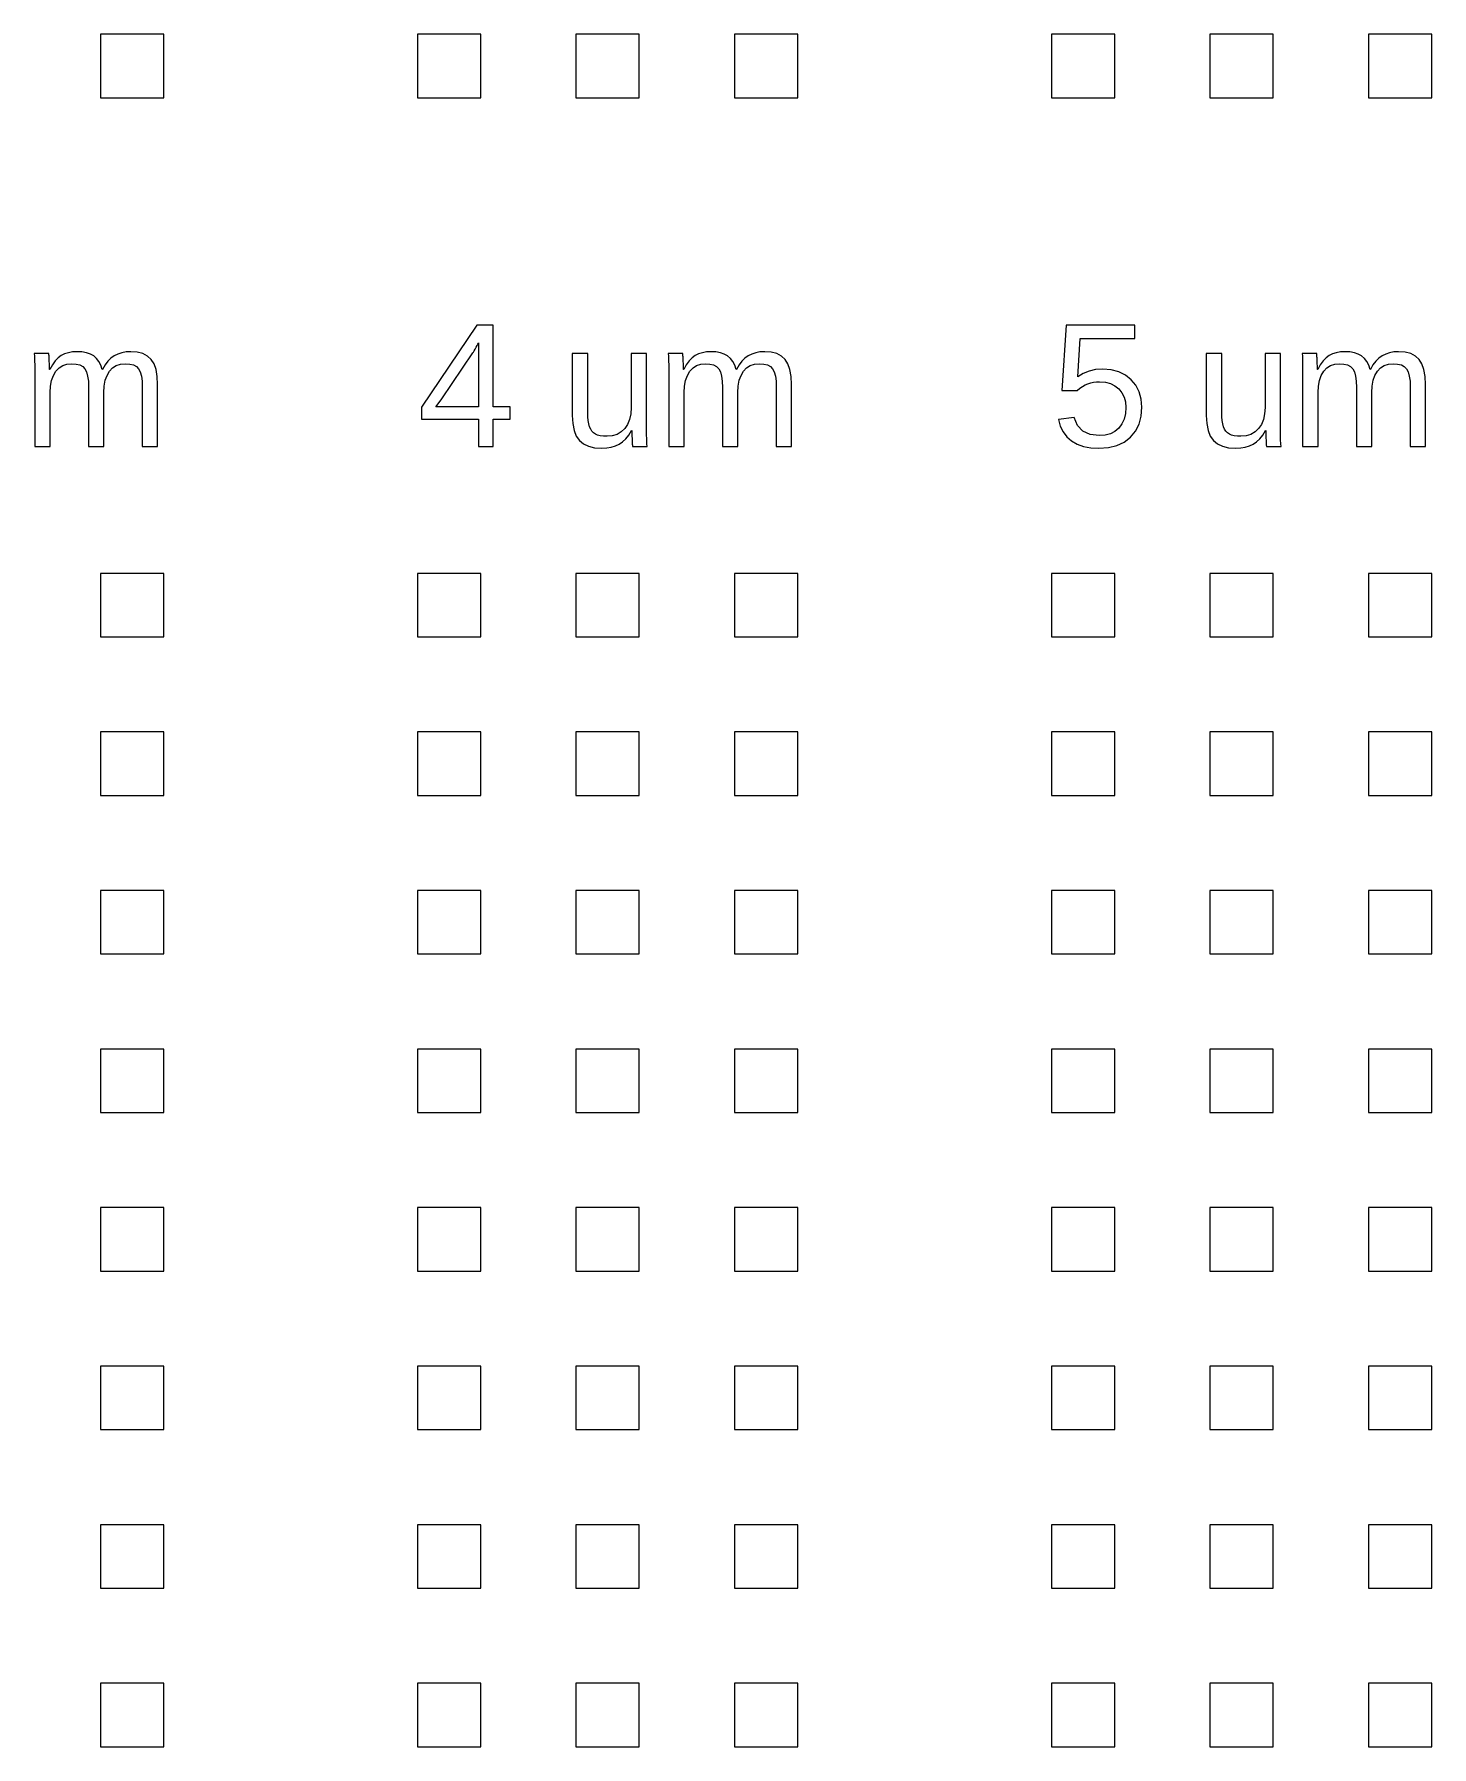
# Model space of a CAD drawing. Header units: metres. Extents: x -21500 to 21500, y -23900 to 23900.
# Drawn here: x -14809 to -10400, y 6400 to 11800 of the extents above; entities that cross this region are included whole.
import ezdxf

# ---------------------------------------------------------------- set-up
doc = ezdxf.new("R2010")
doc.units = ezdxf.units.M

msp = doc.modelspace()

# ---------------------------------------------------------------- linework, layer by layer
for p, q in [((-14400, 11800), (-14600, 11800)), ((-14600, 11800), (-14600, 11600)), ((-14400, 11600), (-14400, 11800)), ((-13400, 11800), (-13600, 11800)), ((-13600, 11800), (-13600, 11600)), ((-13400, 11600), (-13400, 11800)), ((-12900, 11800), (-13100, 11800)), ((-13100, 11800), (-13100, 11600)), ((-12900, 11600), (-12900, 11800)), ((-12400, 11800), (-12600, 11800)), ((-12600, 11800), (-12600, 11600)), ((-12400, 11600), (-12400, 11800)), ((-11400, 11800), (-11600, 11800)), ((-11600, 11800), (-11600, 11600)), ((-11400, 11600), (-11400, 11800)), ((-10900, 11800), (-11100, 11800)), ((-11100, 11800), (-11100, 11600)), ((-10900, 11600), (-10900, 11800)), ((-10400, 11800), (-10600, 11800)), ((-10600, 11800), (-10600, 11600)), ((-10400, 11600), (-10400, 11800)), ((-14600, 11600), (-14400, 11600)), ((-13600, 11600), (-13400, 11600)), ((-13100, 11600), (-12900, 11600)), ((-12600, 11600), (-12400, 11600)), ((-11600, 11600), (-11400, 11600)), ((-11100, 11600), (-10900, 11600)), ((-10600, 11600), (-10400, 11600)), ((-13412.3, 10882.2), (-13587.2, 10624.5)), ((-13361, 10882.2), (-13412.3, 10882.2)), ((-13361, 10625.1), (-13361, 10882.2)), ((-11553.9, 10882.2), (-11566.6, 10676.6)), ((-11336.6, 10882.2), (-11553.9, 10882.2)), ((-11336.6, 10840.7), (-11336.6, 10882.2)), ((-13423.3, 10797.9), (-13420.9, 10801.9)), ((-13420.9, 10801.9), (-13418, 10806.9)), ((-13418, 10806.9), (-13414.7, 10812.8)), ((-13414.7, 10812.8), (-13411.6, 10818.5)), ((-13411.6, 10818.5), (-13409.3, 10822.8)), ((-13409.3, 10822.8), (-13407.8, 10825.7)), ((-13407.8, 10825.7), (-13407.1, 10827.2)), ((-13407.1, 10827.2), (-13407.1, 10625.1)), ((-11516.7, 10719.5), (-11509.4, 10840.7)), ((-11509.4, 10840.7), (-11336.6, 10840.7)), ((-14762.8, 10793.5), (-14808.9, 10793.5)), ((-14808.9, 10793.5), (-14808.2, 10785.3)), ((-14808.2, 10785.3), (-14807.7, 10772.2)), ((-14807.7, 10772.2), (-14807.4, 10754)), ((-14807.4, 10754), (-14807.3, 10730.9)), ((-14762.7, 10792.6), (-14762.8, 10793.5)), ((-14762.5, 10791), (-14762.7, 10792.6)), ((-14762.4, 10788.9), (-14762.5, 10791)), ((-14762.2, 10786.2), (-14762.4, 10788.9)), ((-14762.1, 10783.1), (-14762.2, 10786.2)), ((-14761.9, 10779.8), (-14762.1, 10783.1)), ((-14761.8, 10776.3), (-14761.9, 10779.8)), ((-14761.6, 10772.5), (-14761.8, 10776.3)), ((-14761.4, 10767.8), (-14761.6, 10772.5)), ((-14761.1, 10761.3), (-14761.4, 10767.8)), ((-14760.9, 10753.2), (-14761.1, 10761.3)), ((-14760.6, 10743.3), (-14760.9, 10753.2)), ((-14751.7, 10757.8), (-14759.8, 10743.3)), ((-14742.9, 10769.8), (-14751.7, 10757.8)), ((-14733.6, 10779.5), (-14742.9, 10769.8)), ((-14740.5, 10737.4), (-14730.6, 10747.8)), ((-14723.7, 10786.7), (-14733.6, 10779.5)), ((-14730.6, 10747.8), (-14719.1, 10755.3)), ((-14713, 10792.1), (-14723.7, 10786.7)), ((-14719.1, 10755.3), (-14706, 10759.8)), ((-14701.1, 10795.9), (-14713, 10792.1)), ((-14706, 10759.8), (-14691.2, 10761.2)), ((-14688.2, 10798.2), (-14701.1, 10795.9)), ((-14691.2, 10761.2), (-14677.1, 10760.2)), ((-14674.1, 10799), (-14688.2, 10798.2)), ((-14677.1, 10760.2), (-14665.5, 10757.2)), ((-14658.3, 10798.1), (-14674.1, 10799)), ((-14665.5, 10757.2), (-14656.1, 10752.1)), ((-14644.2, 10795.6), (-14658.3, 10798.1)), ((-14656.1, 10752.1), (-14649.1, 10745)), ((-14631.9, 10791.5), (-14644.2, 10795.6)), ((-14621.3, 10785.7), (-14631.9, 10791.5)), ((-14612.4, 10778), (-14621.3, 10785.7)), ((-14604.9, 10768.4), (-14612.4, 10778)), ((-14598.9, 10756.9), (-14604.9, 10768.4)), ((-14594.3, 10743.3), (-14598.9, 10756.9)), ((-14585.5, 10757.1), (-14593.5, 10743.3)), ((-14576.7, 10768.8), (-14585.5, 10757.1)), ((-14567.1, 10778.4), (-14576.7, 10768.8)), ((-14571.4, 10737.5), (-14561.6, 10747.9)), ((-14556.8, 10785.9), (-14567.1, 10778.4)), ((-14561.6, 10747.9), (-14550.1, 10755.3)), ((-14545.4, 10791.6), (-14556.8, 10785.9)), ((-14550.1, 10755.3), (-14536.7, 10759.8)), ((-14532.9, 10795.7), (-14545.4, 10791.6)), ((-14536.7, 10759.8), (-14521.6, 10761.2)), ((-14519.3, 10798.1), (-14532.9, 10795.7)), ((-14521.6, 10761.2), (-14507.6, 10760.2)), ((-14504.5, 10799), (-14519.3, 10798.1)), ((-14507.6, 10760.2), (-14495.9, 10757.2)), ((-14483.8, 10797.4), (-14504.5, 10799)), ((-14495.9, 10757.2), (-14486.6, 10752.1)), ((-14486.6, 10752.1), (-14479.6, 10745)), ((-14466.1, 10792.9), (-14483.8, 10797.4)), ((-14451.5, 10785.4), (-14466.1, 10792.9)), ((-14439.8, 10774.8), (-14451.5, 10785.4)), ((-14431, 10760.8), (-14439.8, 10774.8)), ((-14424.7, 10742.9), (-14431, 10760.8)), ((-13523.2, 10650.6), (-13425.3, 10794.9)), ((-13425.3, 10794.9), (-13423.3, 10797.9)), ((-13062.4, 10793.5), (-13111.5, 10793.5)), ((-13111.5, 10793.5), (-13111.5, 10597.9)), ((-13062.4, 10607.4), (-13062.4, 10793.5)), ((-12877.1, 10793.5), (-12925.9, 10793.5)), ((-12925.9, 10793.5), (-12925.9, 10623.4)), ((-12877.1, 10562.7), (-12877.1, 10793.5)), ((-12762.8, 10793.5), (-12808.9, 10793.5)), ((-12808.9, 10793.5), (-12808.2, 10785.3)), ((-12808.2, 10785.3), (-12807.7, 10772.2)), ((-12807.7, 10772.2), (-12807.4, 10754)), ((-12807.4, 10754), (-12807.3, 10730.9)), ((-12762.7, 10792.6), (-12762.8, 10793.5)), ((-12762.5, 10791), (-12762.7, 10792.6)), ((-12762.4, 10788.9), (-12762.5, 10791)), ((-12762.2, 10786.2), (-12762.4, 10788.9)), ((-12762.1, 10783.1), (-12762.2, 10786.2)), ((-12761.9, 10779.8), (-12762.1, 10783.1)), ((-12761.8, 10776.3), (-12761.9, 10779.8)), ((-12761.6, 10772.5), (-12761.8, 10776.3)), ((-12761.4, 10767.8), (-12761.6, 10772.5)), ((-12761.1, 10761.3), (-12761.4, 10767.8)), ((-12760.9, 10753.2), (-12761.1, 10761.3)), ((-12760.6, 10743.3), (-12760.9, 10753.2)), ((-12751.7, 10757.8), (-12759.8, 10743.3)), ((-12742.9, 10769.8), (-12751.7, 10757.8)), ((-12733.6, 10779.5), (-12742.9, 10769.8)), ((-12740.5, 10737.4), (-12730.6, 10747.8)), ((-12723.7, 10786.7), (-12733.6, 10779.5)), ((-12730.6, 10747.8), (-12719.1, 10755.3)), ((-12713, 10792.1), (-12723.7, 10786.7)), ((-12719.1, 10755.3), (-12706, 10759.8)), ((-12701.1, 10795.9), (-12713, 10792.1)), ((-12706, 10759.8), (-12691.2, 10761.2)), ((-12688.2, 10798.2), (-12701.1, 10795.9)), ((-12691.2, 10761.2), (-12677.1, 10760.2)), ((-12674.1, 10799), (-12688.2, 10798.2)), ((-12677.1, 10760.2), (-12665.5, 10757.2)), ((-12658.3, 10798.1), (-12674.1, 10799)), ((-12665.5, 10757.2), (-12656.1, 10752.1)), ((-12644.2, 10795.6), (-12658.3, 10798.1)), ((-12656.1, 10752.1), (-12649.1, 10745)), ((-12631.9, 10791.5), (-12644.2, 10795.6)), ((-12621.3, 10785.7), (-12631.9, 10791.5)), ((-12612.4, 10778), (-12621.3, 10785.7)), ((-12604.9, 10768.4), (-12612.4, 10778)), ((-12598.9, 10756.9), (-12604.9, 10768.4)), ((-12594.3, 10743.3), (-12598.9, 10756.9)), ((-12585.5, 10757.1), (-12593.5, 10743.3)), ((-12576.7, 10768.8), (-12585.5, 10757.1)), ((-12567.1, 10778.4), (-12576.7, 10768.8)), ((-12571.4, 10737.5), (-12561.6, 10747.9)), ((-12556.8, 10785.9), (-12567.1, 10778.4)), ((-12561.6, 10747.9), (-12550.1, 10755.3)), ((-12545.4, 10791.6), (-12556.8, 10785.9)), ((-12550.1, 10755.3), (-12536.7, 10759.8)), ((-12532.9, 10795.7), (-12545.4, 10791.6)), ((-12536.7, 10759.8), (-12521.6, 10761.2)), ((-12519.3, 10798.1), (-12532.9, 10795.7)), ((-12521.6, 10761.2), (-12507.6, 10760.2)), ((-12504.5, 10799), (-12519.3, 10798.1)), ((-12507.6, 10760.2), (-12495.9, 10757.2)), ((-12483.8, 10797.4), (-12504.5, 10799)), ((-12495.9, 10757.2), (-12486.6, 10752.1)), ((-12486.6, 10752.1), (-12479.6, 10745)), ((-12466.1, 10792.9), (-12483.8, 10797.4)), ((-12451.5, 10785.4), (-12466.1, 10792.9)), ((-12439.8, 10774.8), (-12451.5, 10785.4)), ((-12431, 10760.8), (-12439.8, 10774.8)), ((-12424.7, 10742.9), (-12431, 10760.8)), ((-11062.4, 10793.5), (-11111.5, 10793.5)), ((-11111.5, 10793.5), (-11111.5, 10597.9)), ((-11062.4, 10607.4), (-11062.4, 10793.5)), ((-10877.1, 10793.5), (-10925.9, 10793.5)), ((-10925.9, 10793.5), (-10925.9, 10623.4)), ((-10877.1, 10562.7), (-10877.1, 10793.5)), ((-10762.8, 10793.5), (-10808.9, 10793.5)), ((-10808.9, 10793.5), (-10808.2, 10785.3)), ((-10808.2, 10785.3), (-10807.7, 10772.2)), ((-10807.7, 10772.2), (-10807.4, 10754)), ((-10807.4, 10754), (-10807.3, 10730.9)), ((-10762.7, 10792.6), (-10762.8, 10793.5)), ((-10762.5, 10791), (-10762.7, 10792.6)), ((-10762.4, 10788.9), (-10762.5, 10791)), ((-10762.2, 10786.2), (-10762.4, 10788.9)), ((-10762.1, 10783.1), (-10762.2, 10786.2)), ((-10761.9, 10779.8), (-10762.1, 10783.1)), ((-10761.8, 10776.3), (-10761.9, 10779.8)), ((-10761.6, 10772.5), (-10761.8, 10776.3)), ((-10761.4, 10767.8), (-10761.6, 10772.5)), ((-10761.1, 10761.3), (-10761.4, 10767.8)), ((-10760.9, 10753.2), (-10761.1, 10761.3)), ((-10760.6, 10743.3), (-10760.9, 10753.2)), ((-10751.7, 10757.8), (-10759.8, 10743.3)), ((-10742.9, 10769.8), (-10751.7, 10757.8)), ((-10733.6, 10779.5), (-10742.9, 10769.8)), ((-10740.5, 10737.4), (-10730.6, 10747.8)), ((-10723.7, 10786.7), (-10733.6, 10779.5)), ((-10730.6, 10747.8), (-10719.1, 10755.3)), ((-10713, 10792.1), (-10723.7, 10786.7)), ((-10719.1, 10755.3), (-10706, 10759.8)), ((-10701.1, 10795.9), (-10713, 10792.1)), ((-10706, 10759.8), (-10691.2, 10761.2)), ((-10688.2, 10798.2), (-10701.1, 10795.9)), ((-10691.2, 10761.2), (-10677.1, 10760.2)), ((-10674.1, 10799), (-10688.2, 10798.2)), ((-10677.1, 10760.2), (-10665.5, 10757.2)), ((-10658.3, 10798.1), (-10674.1, 10799)), ((-10665.5, 10757.2), (-10656.1, 10752.1)), ((-10644.2, 10795.6), (-10658.3, 10798.1)), ((-10656.1, 10752.1), (-10649.1, 10745)), ((-10631.9, 10791.5), (-10644.2, 10795.6)), ((-10621.3, 10785.7), (-10631.9, 10791.5)), ((-10612.4, 10778), (-10621.3, 10785.7)), ((-10604.9, 10768.4), (-10612.4, 10778)), ((-10598.9, 10756.9), (-10604.9, 10768.4)), ((-10594.3, 10743.3), (-10598.9, 10756.9)), ((-10585.5, 10757.1), (-10593.5, 10743.3)), ((-10576.7, 10768.8), (-10585.5, 10757.1)), ((-10567.1, 10778.4), (-10576.7, 10768.8)), ((-10571.4, 10737.5), (-10561.6, 10747.9)), ((-10556.8, 10785.9), (-10567.1, 10778.4)), ((-10561.6, 10747.9), (-10550.1, 10755.3)), ((-10545.4, 10791.6), (-10556.8, 10785.9)), ((-10550.1, 10755.3), (-10536.7, 10759.8)), ((-10532.9, 10795.7), (-10545.4, 10791.6)), ((-10536.7, 10759.8), (-10521.6, 10761.2)), ((-10519.3, 10798.1), (-10532.9, 10795.7)), ((-10521.6, 10761.2), (-10507.6, 10760.2)), ((-10504.5, 10799), (-10519.3, 10798.1)), ((-10507.6, 10760.2), (-10495.9, 10757.2)), ((-10483.8, 10797.4), (-10504.5, 10799)), ((-10495.9, 10757.2), (-10486.6, 10752.1)), ((-10486.6, 10752.1), (-10479.6, 10745)), ((-10466.1, 10792.9), (-10483.8, 10797.4)), ((-10451.5, 10785.4), (-10466.1, 10792.9)), ((-10439.8, 10774.8), (-10451.5, 10785.4)), ((-10431, 10760.8), (-10439.8, 10774.8)), ((-10424.7, 10742.9), (-10431, 10760.8)), ((-14807.3, 10730.9), (-14807.3, 10500)), ((-14759.8, 10743.3), (-14760.6, 10743.3)), ((-14757.6, 10690.6), (-14754.2, 10708.6)), ((-14754.2, 10708.6), (-14748.5, 10724.2)), ((-14748.5, 10724.2), (-14740.5, 10737.4)), ((-14649.1, 10745), (-14644, 10735.2)), ((-14644, 10735.2), (-14640.4, 10722.1)), ((-14640.4, 10722.1), (-14638.2, 10705.7)), ((-14638.2, 10705.7), (-14637.5, 10686.1)), ((-14593.5, 10743.3), (-14594.3, 10743.3)), ((-14588.1, 10690.7), (-14584.7, 10708.8)), ((-14584.7, 10708.8), (-14579.2, 10724.4)), ((-14579.2, 10724.4), (-14571.4, 10737.5)), ((-14479.6, 10745), (-14474.5, 10735.2)), ((-14474.5, 10735.2), (-14470.8, 10722.1)), ((-14470.8, 10722.1), (-14468.6, 10705.7)), ((-14468.6, 10705.7), (-14467.9, 10686.1)), ((-14420.9, 10721.2), (-14424.7, 10742.9)), ((-14419.6, 10695.6), (-14420.9, 10721.2)), ((-14419.6, 10500), (-14419.6, 10695.6)), ((-12807.3, 10730.9), (-12807.3, 10500)), ((-12759.8, 10743.3), (-12760.6, 10743.3)), ((-12757.6, 10690.6), (-12754.2, 10708.6)), ((-12754.2, 10708.6), (-12748.5, 10724.2)), ((-12748.5, 10724.2), (-12740.5, 10737.4)), ((-12649.1, 10745), (-12644, 10735.2)), ((-12644, 10735.2), (-12640.4, 10722.1)), ((-12640.4, 10722.1), (-12638.2, 10705.7)), ((-12638.2, 10705.7), (-12637.5, 10686.1)), ((-12593.5, 10743.3), (-12594.3, 10743.3)), ((-12588.1, 10690.7), (-12584.7, 10708.8)), ((-12584.7, 10708.8), (-12579.2, 10724.4)), ((-12579.2, 10724.4), (-12571.4, 10737.5)), ((-12479.6, 10745), (-12474.5, 10735.2)), ((-12474.5, 10735.2), (-12470.8, 10722.1)), ((-12470.8, 10722.1), (-12468.6, 10705.7)), ((-12468.6, 10705.7), (-12467.9, 10686.1)), ((-12420.9, 10721.2), (-12424.7, 10742.9)), ((-12419.6, 10695.6), (-12420.9, 10721.2)), ((-12419.6, 10500), (-12419.6, 10695.6)), ((-11499.9, 10730.1), (-11516.7, 10719.5)), ((-11501.8, 10689.4), (-11493.3, 10694.1)), ((-11481.1, 10737.8), (-11499.9, 10730.1)), ((-11493.3, 10694.1), (-11484.7, 10697.8)), ((-11484.7, 10697.8), (-11476, 10700.5)), ((-11460.4, 10742.4), (-11481.1, 10737.8)), ((-11476, 10700.5), (-11466.9, 10702.4)), ((-11466.9, 10702.4), (-11457.5, 10703.6)), ((-11437.8, 10743.9), (-11460.4, 10742.4)), ((-11457.5, 10703.6), (-11447.8, 10704)), ((-11447.8, 10704), (-11429.8, 10702.6)), ((-11411, 10741.8), (-11437.8, 10743.9)), ((-11429.8, 10702.6), (-11413.7, 10698.4)), ((-11413.7, 10698.4), (-11399.6, 10691.5)), ((-11387.1, 10735.6), (-11411, 10741.8)), ((-11366, 10725.3), (-11387.1, 10735.6)), ((-11347.8, 10710.8), (-11366, 10725.3)), ((-11333.2, 10693), (-11347.8, 10710.8)), ((-11322.7, 10672.7), (-11333.2, 10693)), ((-10807.3, 10730.9), (-10807.3, 10500)), ((-10759.8, 10743.3), (-10760.6, 10743.3)), ((-10757.6, 10690.6), (-10754.2, 10708.6)), ((-10754.2, 10708.6), (-10748.5, 10724.2)), ((-10748.5, 10724.2), (-10740.5, 10737.4)), ((-10649.1, 10745), (-10644, 10735.2)), ((-10644, 10735.2), (-10640.4, 10722.1)), ((-10640.4, 10722.1), (-10638.2, 10705.7)), ((-10638.2, 10705.7), (-10637.5, 10686.1)), ((-10593.5, 10743.3), (-10594.3, 10743.3)), ((-10588.1, 10690.7), (-10584.7, 10708.8)), ((-10584.7, 10708.8), (-10579.2, 10724.4)), ((-10579.2, 10724.4), (-10571.4, 10737.5)), ((-10479.6, 10745), (-10474.5, 10735.2)), ((-10474.5, 10735.2), (-10470.8, 10722.1)), ((-10470.8, 10722.1), (-10468.6, 10705.7)), ((-10468.6, 10705.7), (-10467.9, 10686.1)), ((-10420.9, 10721.2), (-10424.7, 10742.9)), ((-10419.6, 10695.6), (-10420.9, 10721.2)), ((-10419.6, 10500), (-10419.6, 10695.6)), ((-14758.7, 10670.1), (-14757.6, 10690.6)), ((-14758.7, 10500), (-14758.7, 10670.1)), ((-14637.5, 10686.1), (-14637.5, 10500)), ((-14589.2, 10670.1), (-14588.1, 10690.7)), ((-14589.2, 10500), (-14589.2, 10670.1)), ((-14467.9, 10686.1), (-14467.9, 10500)), ((-13537.9, 10630.5), (-13523.2, 10650.6)), ((-12758.7, 10670.1), (-12757.6, 10690.6)), ((-12758.7, 10500), (-12758.7, 10670.1)), ((-12637.5, 10686.1), (-12637.5, 10500)), ((-12589.2, 10670.1), (-12588.1, 10690.7)), ((-12589.2, 10500), (-12589.2, 10670.1)), ((-12467.9, 10686.1), (-12467.9, 10500)), ((-11566.6, 10676.6), (-11518.9, 10676.6)), ((-11518.9, 10676.6), (-11510.3, 10683.5)), ((-11510.3, 10683.5), (-11501.8, 10689.4)), ((-11399.6, 10691.5), (-11387.5, 10681.8)), ((-11387.5, 10681.8), (-11377.7, 10669.8)), ((-11377.7, 10669.8), (-11370.7, 10656.1)), ((-11370.7, 10656.1), (-11366.5, 10640.6)), ((-11366.5, 10640.6), (-11365.1, 10623.4)), ((-11316.4, 10649.8), (-11322.7, 10672.7)), ((-11314.3, 10624.5), (-11316.4, 10649.8)), ((-10758.7, 10670.1), (-10757.6, 10690.6)), ((-10758.7, 10500), (-10758.7, 10670.1)), ((-10637.5, 10686.1), (-10637.5, 10500)), ((-10589.2, 10670.1), (-10588.1, 10690.7)), ((-10589.2, 10500), (-10589.2, 10670.1)), ((-10467.9, 10686.1), (-10467.9, 10500)), ((-13587.2, 10624.5), (-13587.2, 10586.5)), ((-13587.2, 10586.5), (-13407.1, 10586.5)), ((-13542.2, 10625.1), (-13537.9, 10630.5)), ((-13407.1, 10625.1), (-13542.2, 10625.1)), ((-13407.1, 10586.5), (-13407.1, 10500)), ((-13307.3, 10625.1), (-13361, 10625.1)), ((-13361, 10586.5), (-13307.3, 10586.5)), ((-13361, 10500), (-13361, 10586.5)), ((-13307.3, 10586.5), (-13307.3, 10625.1)), ((-13111.5, 10597.9), (-13110.1, 10572.2)), ((-13062, 10593.7), (-13062.4, 10607.4)), ((-13060.9, 10581.7), (-13062, 10593.7)), ((-12931, 10585.3), (-12937.3, 10569.7)), ((-12927.2, 10603.2), (-12931, 10585.3)), ((-12925.9, 10623.4), (-12927.2, 10603.2)), ((-11528.4, 10591.2), (-11577.8, 10585.5)), ((-11577.8, 10585.5), (-11571.9, 10564.6)), ((-11517.6, 10566.3), (-11528.4, 10591.2)), ((-11370.6, 10586.4), (-11377.6, 10571.2)), ((-11366.5, 10603.8), (-11370.6, 10586.4)), ((-11365.1, 10623.4), (-11366.5, 10603.8)), ((-11323.3, 10570.5), (-11316.6, 10595.9)), ((-11316.6, 10595.9), (-11314.3, 10624.5)), ((-11111.5, 10597.9), (-11110.1, 10572.2)), ((-11062, 10593.7), (-11062.4, 10607.4)), ((-11060.9, 10581.7), (-11062, 10593.7)), ((-10931, 10585.3), (-10937.3, 10569.7)), ((-10927.2, 10603.2), (-10931, 10585.3)), ((-10925.9, 10623.4), (-10927.2, 10603.2)), ((-13110.1, 10572.2), (-13105.9, 10550.4)), ((-13105.9, 10550.4), (-13098.9, 10532.5)), ((-13098.9, 10532.5), (-13089.1, 10518.6)), ((-13059.1, 10571.2), (-13060.9, 10581.7)), ((-13056.7, 10562.4), (-13059.1, 10571.2)), ((-13053.4, 10555), (-13056.7, 10562.4)), ((-13049.3, 10548.6), (-13053.4, 10555)), ((-13044.3, 10543.4), (-13049.3, 10548.6)), ((-13038.5, 10539.3), (-13044.3, 10543.4)), ((-13031.5, 10536.2), (-13038.5, 10539.3)), ((-13023.1, 10534), (-13031.5, 10536.2)), ((-13013.2, 10532.7), (-13023.1, 10534)), ((-13001.9, 10532.3), (-13013.2, 10532.7)), ((-12985.2, 10533.8), (-13001.9, 10532.3)), ((-12970.3, 10538.3), (-12985.2, 10533.8)), ((-12957.3, 10545.9), (-12970.3, 10538.3)), ((-12946.2, 10556.4), (-12957.3, 10545.9)), ((-12937.3, 10569.7), (-12946.2, 10556.4)), ((-12942.7, 10524.2), (-12933.3, 10536.1)), ((-12933.3, 10536.1), (-12924.5, 10550.2)), ((-12924.5, 10550.2), (-12923.7, 10550.2)), ((-12923.7, 10550.2), (-12923.5, 10540.3)), ((-12923.5, 10540.3), (-12923.2, 10532.2)), ((-12923.2, 10532.2), (-12923, 10525.7)), ((-12877, 10539.5), (-12877.1, 10562.7)), ((-12876.7, 10521.4), (-12877, 10539.5)), ((-11571.9, 10564.6), (-11563, 10546.5)), ((-11563, 10546.5), (-11551.2, 10530.9)), ((-11551.2, 10530.9), (-11536.2, 10517.9)), ((-11500.8, 10548.6), (-11517.6, 10566.3)), ((-11477.9, 10538), (-11500.8, 10548.6)), ((-11448.9, 10534.5), (-11477.9, 10538)), ((-11430.3, 10535.9), (-11448.9, 10534.5)), ((-11413.8, 10540.4), (-11430.3, 10535.9)), ((-11399.5, 10547.8), (-11413.8, 10540.4)), ((-11387.3, 10558.2), (-11399.5, 10547.8)), ((-11377.6, 10571.2), (-11387.3, 10558.2)), ((-11350.3, 10529.3), (-11334.6, 10548.3)), ((-11334.6, 10548.3), (-11323.3, 10570.5)), ((-11110.1, 10572.2), (-11105.9, 10550.4)), ((-11105.9, 10550.4), (-11098.9, 10532.5)), ((-11098.9, 10532.5), (-11089.1, 10518.6)), ((-11059.1, 10571.2), (-11060.9, 10581.7)), ((-11056.7, 10562.4), (-11059.1, 10571.2)), ((-11053.4, 10555), (-11056.7, 10562.4)), ((-11049.3, 10548.6), (-11053.4, 10555)), ((-11044.3, 10543.4), (-11049.3, 10548.6)), ((-11038.5, 10539.3), (-11044.3, 10543.4)), ((-11031.5, 10536.2), (-11038.5, 10539.3)), ((-11023.1, 10534), (-11031.5, 10536.2)), ((-11013.2, 10532.7), (-11023.1, 10534)), ((-11001.9, 10532.3), (-11013.2, 10532.7)), ((-10985.2, 10533.8), (-11001.9, 10532.3)), ((-10970.3, 10538.3), (-10985.2, 10533.8)), ((-10957.3, 10545.9), (-10970.3, 10538.3)), ((-10946.2, 10556.4), (-10957.3, 10545.9)), ((-10937.3, 10569.7), (-10946.2, 10556.4)), ((-10942.7, 10524.2), (-10933.3, 10536.1)), ((-10933.3, 10536.1), (-10924.5, 10550.2)), ((-10924.5, 10550.2), (-10923.7, 10550.2)), ((-10923.7, 10550.2), (-10923.5, 10540.3)), ((-10923.5, 10540.3), (-10923.2, 10532.2)), ((-10923.2, 10532.2), (-10923, 10525.7)), ((-10877, 10539.5), (-10877.1, 10562.7)), ((-10876.7, 10521.4), (-10877, 10539.5)), ((-14807.3, 10500), (-14758.7, 10500)), ((-14637.5, 10500), (-14589.2, 10500)), ((-14467.9, 10500), (-14419.6, 10500)), ((-13407.1, 10500), (-13361, 10500)), ((-13089.1, 10518.6), (-13076.3, 10508.1)), ((-13076.3, 10508.1), (-13060.2, 10500.6)), ((-13060.2, 10500.6), (-13040.9, 10496.1)), ((-13040.9, 10496.1), (-13018.4, 10494.6)), ((-13018.4, 10494.6), (-13002.7, 10495.4)), ((-13002.7, 10495.4), (-12988.3, 10497.7)), ((-12988.3, 10497.7), (-12975.2, 10501.7)), ((-12975.2, 10501.7), (-12963.5, 10507.2)), ((-12963.5, 10507.2), (-12952.7, 10514.6)), ((-12952.7, 10514.6), (-12942.7, 10524.2)), ((-12923, 10525.7), (-12922.8, 10521)), ((-12922.8, 10521), (-12922.6, 10517.3)), ((-12922.6, 10517.3), (-12922.4, 10513.7)), ((-12922.4, 10513.7), (-12922.2, 10510.4)), ((-12922.2, 10510.4), (-12922.1, 10507.3)), ((-12922.1, 10507.3), (-12922, 10504.6)), ((-12922, 10504.6), (-12921.8, 10502.5)), ((-12921.8, 10502.5), (-12921.7, 10501)), ((-12921.7, 10501), (-12921.6, 10500)), ((-12921.6, 10500), (-12875.4, 10500)), ((-12876.2, 10508.2), (-12876.7, 10521.4)), ((-12875.4, 10500), (-12876.2, 10508.2)), ((-12807.3, 10500), (-12758.7, 10500)), ((-12637.5, 10500), (-12589.2, 10500)), ((-12467.9, 10500), (-12419.6, 10500)), ((-11536.2, 10517.9), (-11518.5, 10507.7)), ((-11518.5, 10507.7), (-11498.3, 10500.4)), ((-11498.3, 10500.4), (-11475.4, 10496)), ((-11475.4, 10496), (-11450, 10494.6)), ((-11450, 10494.6), (-11419.8, 10496.7)), ((-11419.8, 10496.7), (-11393.2, 10503.3)), ((-11393.2, 10503.3), (-11370, 10514.1)), ((-11370, 10514.1), (-11350.3, 10529.3)), ((-11089.1, 10518.6), (-11076.3, 10508.1)), ((-11076.3, 10508.1), (-11060.2, 10500.6)), ((-11060.2, 10500.6), (-11040.9, 10496.1)), ((-11040.9, 10496.1), (-11018.4, 10494.6)), ((-11018.4, 10494.6), (-11002.7, 10495.4)), ((-11002.7, 10495.4), (-10988.3, 10497.7)), ((-10988.3, 10497.7), (-10975.2, 10501.7)), ((-10975.2, 10501.7), (-10963.5, 10507.2)), ((-10963.5, 10507.2), (-10952.7, 10514.6)), ((-10952.7, 10514.6), (-10942.7, 10524.2)), ((-10923, 10525.7), (-10922.8, 10521)), ((-10922.8, 10521), (-10922.6, 10517.3)), ((-10922.6, 10517.3), (-10922.4, 10513.7)), ((-10922.4, 10513.7), (-10922.2, 10510.4)), ((-10922.2, 10510.4), (-10922.1, 10507.3)), ((-10922.1, 10507.3), (-10922, 10504.6)), ((-10922, 10504.6), (-10921.8, 10502.5)), ((-10921.8, 10502.5), (-10921.7, 10501)), ((-10921.7, 10501), (-10921.6, 10500)), ((-10921.6, 10500), (-10875.4, 10500)), ((-10876.2, 10508.2), (-10876.7, 10521.4)), ((-10875.4, 10500), (-10876.2, 10508.2)), ((-10807.3, 10500), (-10758.7, 10500)), ((-10637.5, 10500), (-10589.2, 10500)), ((-10467.9, 10500), (-10419.6, 10500)), ((-14400, 10100), (-14600, 10100)), ((-14600, 10100), (-14600, 9900)), ((-14400, 9900), (-14400, 10100)), ((-13400, 10100), (-13600, 10100)), ((-13600, 10100), (-13600, 9900)), ((-13400, 9900), (-13400, 10100)), ((-12900, 10100), (-13100, 10100)), ((-13100, 10100), (-13100, 9900)), ((-12900, 9900), (-12900, 10100)), ((-12400, 10100), (-12600, 10100)), ((-12600, 10100), (-12600, 9900)), ((-12400, 9900), (-12400, 10100)), ((-11400, 10100), (-11600, 10100)), ((-11600, 10100), (-11600, 9900)), ((-11400, 9900), (-11400, 10100)), ((-10900, 10100), (-11100, 10100)), ((-11100, 10100), (-11100, 9900)), ((-10900, 9900), (-10900, 10100)), ((-10400, 10100), (-10600, 10100)), ((-10600, 10100), (-10600, 9900)), ((-10400, 9900), (-10400, 10100)), ((-14600, 9900), (-14400, 9900)), ((-13600, 9900), (-13400, 9900)), ((-13100, 9900), (-12900, 9900)), ((-12600, 9900), (-12400, 9900)), ((-11600, 9900), (-11400, 9900)), ((-11100, 9900), (-10900, 9900)), ((-10600, 9900), (-10400, 9900)), ((-14400, 9600), (-14600, 9600)), ((-14600, 9600), (-14600, 9400)), ((-14400, 9400), (-14400, 9600)), ((-13400, 9600), (-13600, 9600)), ((-13600, 9600), (-13600, 9400)), ((-13400, 9400), (-13400, 9600)), ((-12900, 9600), (-13100, 9600)), ((-13100, 9600), (-13100, 9400)), ((-12900, 9400), (-12900, 9600)), ((-12400, 9600), (-12600, 9600)), ((-12600, 9600), (-12600, 9400)), ((-12400, 9400), (-12400, 9600)), ((-11400, 9600), (-11600, 9600)), ((-11600, 9600), (-11600, 9400)), ((-11400, 9400), (-11400, 9600)), ((-10900, 9600), (-11100, 9600)), ((-11100, 9600), (-11100, 9400)), ((-10900, 9400), (-10900, 9600)), ((-10400, 9600), (-10600, 9600)), ((-10600, 9600), (-10600, 9400)), ((-10400, 9400), (-10400, 9600)), ((-14600, 9400), (-14400, 9400)), ((-13600, 9400), (-13400, 9400)), ((-13100, 9400), (-12900, 9400)), ((-12600, 9400), (-12400, 9400)), ((-11600, 9400), (-11400, 9400)), ((-11100, 9400), (-10900, 9400)), ((-10600, 9400), (-10400, 9400)), ((-14400, 9100), (-14600, 9100)), ((-14600, 9100), (-14600, 8900)), ((-14400, 8900), (-14400, 9100)), ((-13400, 9100), (-13600, 9100)), ((-13600, 9100), (-13600, 8900)), ((-13400, 8900), (-13400, 9100)), ((-12900, 9100), (-13100, 9100)), ((-13100, 9100), (-13100, 8900)), ((-12900, 8900), (-12900, 9100)), ((-12400, 9100), (-12600, 9100)), ((-12600, 9100), (-12600, 8900)), ((-12400, 8900), (-12400, 9100)), ((-11400, 9100), (-11600, 9100)), ((-11600, 9100), (-11600, 8900)), ((-11400, 8900), (-11400, 9100)), ((-10900, 9100), (-11100, 9100)), ((-11100, 9100), (-11100, 8900)), ((-10900, 8900), (-10900, 9100)), ((-10400, 9100), (-10600, 9100)), ((-10600, 9100), (-10600, 8900)), ((-10400, 8900), (-10400, 9100)), ((-14600, 8900), (-14400, 8900)), ((-13600, 8900), (-13400, 8900)), ((-13100, 8900), (-12900, 8900)), ((-12600, 8900), (-12400, 8900)), ((-11600, 8900), (-11400, 8900)), ((-11100, 8900), (-10900, 8900)), ((-10600, 8900), (-10400, 8900)), ((-14400, 8600), (-14600, 8600)), ((-14600, 8600), (-14600, 8400)), ((-14400, 8400), (-14400, 8600)), ((-13400, 8600), (-13600, 8600)), ((-13600, 8600), (-13600, 8400)), ((-13400, 8400), (-13400, 8600)), ((-12900, 8600), (-13100, 8600)), ((-13100, 8600), (-13100, 8400)), ((-12900, 8400), (-12900, 8600)), ((-12400, 8600), (-12600, 8600)), ((-12600, 8600), (-12600, 8400)), ((-12400, 8400), (-12400, 8600)), ((-11400, 8600), (-11600, 8600)), ((-11600, 8600), (-11600, 8400)), ((-11400, 8400), (-11400, 8600)), ((-10900, 8600), (-11100, 8600)), ((-11100, 8600), (-11100, 8400)), ((-10900, 8400), (-10900, 8600)), ((-10400, 8600), (-10600, 8600)), ((-10600, 8600), (-10600, 8400)), ((-10400, 8400), (-10400, 8600)), ((-14600, 8400), (-14400, 8400)), ((-13600, 8400), (-13400, 8400)), ((-13100, 8400), (-12900, 8400)), ((-12600, 8400), (-12400, 8400)), ((-11600, 8400), (-11400, 8400)), ((-11100, 8400), (-10900, 8400)), ((-10600, 8400), (-10400, 8400)), ((-14400, 8100), (-14600, 8100)), ((-14600, 8100), (-14600, 7900)), ((-14400, 7900), (-14400, 8100)), ((-13400, 8100), (-13600, 8100)), ((-13600, 8100), (-13600, 7900)), ((-13400, 7900), (-13400, 8100)), ((-12900, 8100), (-13100, 8100)), ((-13100, 8100), (-13100, 7900)), ((-12900, 7900), (-12900, 8100)), ((-12400, 8100), (-12600, 8100)), ((-12600, 8100), (-12600, 7900)), ((-12400, 7900), (-12400, 8100)), ((-11400, 8100), (-11600, 8100)), ((-11600, 8100), (-11600, 7900)), ((-11400, 7900), (-11400, 8100)), ((-10900, 8100), (-11100, 8100)), ((-11100, 8100), (-11100, 7900)), ((-10900, 7900), (-10900, 8100)), ((-10400, 8100), (-10600, 8100)), ((-10600, 8100), (-10600, 7900)), ((-10400, 7900), (-10400, 8100)), ((-14600, 7900), (-14400, 7900)), ((-13600, 7900), (-13400, 7900)), ((-13100, 7900), (-12900, 7900)), ((-12600, 7900), (-12400, 7900)), ((-11600, 7900), (-11400, 7900)), ((-11100, 7900), (-10900, 7900)), ((-10600, 7900), (-10400, 7900)), ((-14400, 7600), (-14600, 7600)), ((-14600, 7600), (-14600, 7400)), ((-14400, 7400), (-14400, 7600)), ((-13400, 7600), (-13600, 7600)), ((-13600, 7600), (-13600, 7400)), ((-13400, 7400), (-13400, 7600)), ((-12900, 7600), (-13100, 7600)), ((-13100, 7600), (-13100, 7400)), ((-12900, 7400), (-12900, 7600)), ((-12400, 7600), (-12600, 7600)), ((-12600, 7600), (-12600, 7400)), ((-12400, 7400), (-12400, 7600)), ((-11400, 7600), (-11600, 7600)), ((-11600, 7600), (-11600, 7400)), ((-11400, 7400), (-11400, 7600)), ((-10900, 7600), (-11100, 7600)), ((-11100, 7600), (-11100, 7400)), ((-10900, 7400), (-10900, 7600)), ((-10400, 7600), (-10600, 7600)), ((-10600, 7600), (-10600, 7400)), ((-10400, 7400), (-10400, 7600)), ((-14600, 7400), (-14400, 7400)), ((-13600, 7400), (-13400, 7400)), ((-13100, 7400), (-12900, 7400)), ((-12600, 7400), (-12400, 7400)), ((-11600, 7400), (-11400, 7400)), ((-11100, 7400), (-10900, 7400)), ((-10600, 7400), (-10400, 7400)), ((-14400, 7100), (-14600, 7100)), ((-14600, 7100), (-14600, 6900)), ((-14400, 6900), (-14400, 7100)), ((-13400, 7100), (-13600, 7100)), ((-13600, 7100), (-13600, 6900)), ((-13400, 6900), (-13400, 7100)), ((-12900, 7100), (-13100, 7100)), ((-13100, 7100), (-13100, 6900)), ((-12900, 6900), (-12900, 7100)), ((-12400, 7100), (-12600, 7100)), ((-12600, 7100), (-12600, 6900)), ((-12400, 6900), (-12400, 7100)), ((-11400, 7100), (-11600, 7100)), ((-11600, 7100), (-11600, 6900)), ((-11400, 6900), (-11400, 7100)), ((-10900, 7100), (-11100, 7100)), ((-11100, 7100), (-11100, 6900)), ((-10900, 6900), (-10900, 7100)), ((-10400, 7100), (-10600, 7100)), ((-10600, 7100), (-10600, 6900)), ((-10400, 6900), (-10400, 7100)), ((-14600, 6900), (-14400, 6900)), ((-13600, 6900), (-13400, 6900)), ((-13100, 6900), (-12900, 6900)), ((-12600, 6900), (-12400, 6900)), ((-11600, 6900), (-11400, 6900)), ((-11100, 6900), (-10900, 6900)), ((-10600, 6900), (-10400, 6900)), ((-14400, 6600), (-14600, 6600)), ((-14600, 6600), (-14600, 6400)), ((-14400, 6400), (-14400, 6600)), ((-13400, 6600), (-13600, 6600)), ((-13600, 6600), (-13600, 6400)), ((-13400, 6400), (-13400, 6600)), ((-12900, 6600), (-13100, 6600)), ((-13100, 6600), (-13100, 6400)), ((-12900, 6400), (-12900, 6600)), ((-12400, 6600), (-12600, 6600)), ((-12600, 6600), (-12600, 6400)), ((-12400, 6400), (-12400, 6600)), ((-11400, 6600), (-11600, 6600)), ((-11600, 6600), (-11600, 6400)), ((-11400, 6400), (-11400, 6600)), ((-10900, 6600), (-11100, 6600)), ((-11100, 6600), (-11100, 6400)), ((-10900, 6400), (-10900, 6600)), ((-10400, 6600), (-10600, 6600)), ((-10600, 6600), (-10600, 6400)), ((-10400, 6400), (-10400, 6600)), ((-14600, 6400), (-14400, 6400)), ((-13600, 6400), (-13400, 6400)), ((-13100, 6400), (-12900, 6400)), ((-12600, 6400), (-12400, 6400)), ((-11600, 6400), (-11400, 6400)), ((-11100, 6400), (-10900, 6400)), ((-10600, 6400), (-10400, 6400))]:
    msp.add_line(p, q)

doc.saveas('drawing.dxf')
